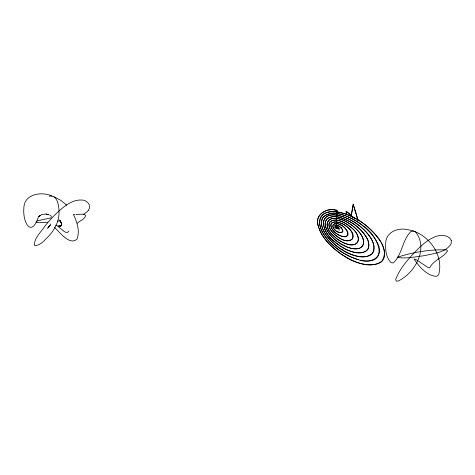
<?xml version="1.0" encoding="UTF-8"?>
<svg xmlns="http://www.w3.org/2000/svg" width="475" height="475" viewBox="0 0 475 475"><rect width="100%" height="100%" fill="white"/><g stroke="black" fill="none" stroke-linecap="round" stroke-linejoin="round"><path stroke-width="0.71" d="M61.584 224.901L61.364 223.22L61.578 224.04M353.94 226.925A76.018 57.493 -55.3 0 0 348.947 223.297C332.411 211.547 317.039 222.353 335.368 237.542A68.115 50.053 -54.7 0 0 339.756 240.677C355.906 251.584 366.468 239.418 350.467 226.884A61.281 46.497 -55.3 0 0 346.412 223.974C341.673 221.314 333.218 217.117 329.205 222.834C328.284 225.257 329.424 227.875 330.707 229.936C335.249 236.051 344.411 243.657 352.076 239.311C356.434 230.553 339.56 218.565 331.936 223.066L330.891 224.794C331.093 231.367 339.126 236.609 345.224 236.829L346.934 235.838L347.724 234.139C347.326 228.202 340.516 222.739 334.632 223.921L333.444 224.978L333.064 226.51C333.569 230.316 337.921 233.433 341.668 232.293L342.54 231.171L342.356 229.461L341.121 227.584L339.215 226.106L337.256 225.441L335.855 225.702L335.326 226.605L335.576 227.608L336.199 228.178L336.733 228.042C335.386 222.514 337.303 216.748 337.054 211.019C327.821 205.918 313.589 215.472 318.339 226.326C321.278 236.241 328.563 244.15 336.425 250.545A142.286 105.391 -54.9 0 0 343.817 255.776C356.945 266.594 395.402 272.65 381.734 243.651M336.698 216.535L336.894 215.223L342.332 216.469L348.145 218.755L354.006 221.95M351.239 215.959L353.168 203.971L358.209 220.988M351.31 215.507L351.743 213.014M351.827 212.568L353.216 204.808L354.671 209.154M336.733 228.042L336.959 226.789L338.752 227.875L338.687 226.997M339.536 229.069L338.568 228.653L339.168 230.333M38.629 216.309C31.231 238.943 22.604 221.795 23.839 208.495C23.744 193.984 41.307 191.205 51.953 195.985M68.922 231.016C66.227 236.265 59.399 225.928 55.67 225.12M50.403 224.794L50.813 223.879M336.199 228.178L336.959 226.789M88.439 210.158C92.257 205.372 86.432 199.536 81.302 200.028C73.441 199.666 66.648 204.529 60.877 209.315C54.958 214.463 49.525 220.186 44.709 226.385C41.283 231.842 33.363 238.86 34.645 245.504C40.613 245.908 45.184 239.418 49.257 235.553C53.402 230.803 56.858 225.251 58.3 219.052C60.028 212.8 59.357 193.634 49.174 196.246M47.536 228.588L50.166 225.144M48.913 226.878L50.089 225.364L47.904 227.763M38.855 216.612L40.019 215.276L39.069 216.339L41.657 214.581L45.321 214.023M61.251 225.542L60.657 226.017L61.103 225.696M61.317 225.494L60.188 226.153L59.725 226.219L60.782 225.969L58.063 225.975M77.265 223.214C79.942 220.691 84.526 219.486 85.666 215.745L84.9 214.742L83.072 214.201L76.071 214.391M83.351 214.463L86.943 211.915A20.211 11.922 -4.3 0 0 88.415 210.152M336.288 227.578L339.055 228.321L337.452 228.861L338.028 227.846L339.114 228.065M335.576 227.608L337.161 226.818L335.855 225.702M338.568 228.653L338.883 228.517L338.224 228.457M51.389 217.805L39.009 220.43L36.878 221.166L36.029 221.938L36.991 222.502L39.336 222.722L47.844 222.252M60.628 220.732L57.273 221.208M73.928 214.558L75.002 214.474M59.114 226.189L59.963 226.219L58.425 226.07M336.87 215.205C315.133 211.927 324.11 235.291 335.095 242.167A97.571 72.028 -54.7 0 0 341.377 246.715C348.775 250.954 360.555 256.797 367.781 249.476C371.759 240.819 363.381 232.311 357.432 226.943A90.743 68.477 -55.3 0 0 351.476 222.621C344.44 218.666 334.275 213.477 326.818 219.076C321.949 226.07 329.24 234.317 334.246 239.002M335.326 226.605L337.161 226.818M45.867 214.053L48.545 214.593L47.061 214.213M45.98 214.053L46.995 214.219M336.609 228.659C338.907 229.526 337.476 226.338 336.021 226.723L337.244 210.247C328.219 207.652 315.174 213.192 317.888 224.277C320.696 237.405 331.36 247.053 341.834 254.57C353.216 261.452 368.968 269.782 381.556 261.535C390.682 248.419 375.612 233.801 366.189 225.649A135.423 101.828 -55.1 0 0 359.07 220.59C348.787 214.635 335.427 208.086 323.76 213.815C313.684 223.197 324.484 237.084 332.102 244.334C339.542 251.37 348.555 256.862 358.423 259.724C371.628 264.884 385.86 255.758 376.532 241.371M360.192 260.14C390.86 266.511 378.415 235.273 362.894 225.768A120.62 90.784 -55.1 0 0 356.541 221.273C347.112 215.917 332.648 208.519 323.101 217.17C317.508 228.065 328.658 239.056 336.336 245.617A112.688 83.303 -54.9 0 0 342.19 249.737C350.817 254.653 363.672 261.137 372.358 253.353C377.916 243.028 367.407 232.703 360.103 226.314M358.548 259.736L349.956 256.553L342.997 252.765A127.484 94.347 -54.9 0 1 336.377 248.087C326.254 241.395 308.138 216.321 329.525 211.785C350.437 211.114 369.966 225.162 380.956 242.22M48.04 214.468L48.973 214.771M54.061 196.792L60.931 200.438L66.779 205.248M338.325 225.762L336.312 225.132L334.845 225.376A0.707 0.511 -35.8 0 0 334.614 225.607L334.952 227.394M49.816 215.116L51.549 216.535M340.902 225.085C336.276 221.178 328.736 224.586 334.928 229.87M338.639 234.947C341.228 236.253 345.004 237.933 347.546 235.707A1.805 1.342 -62.7 0 0 347.967 234.977C348.692 232.02 346.287 229.395 344.316 227.507M340.557 243.705C346.798 247.237 356.778 252.183 362.799 245.919C366.053 238.575 358.993 231.444 353.946 226.913M342.184 249.743C351.025 257.408 380.35 263.15 372.934 242.363C368.944 233.166 361.059 226.118 352.557 221.118C344.506 216.564 327.097 209.047 323.315 222.282C323.683 233.492 333.527 241.739 342.356 247.303C350.461 253.531 373.754 257.818 367.929 240.231C362.728 229.407 352.379 221.54 341.098 217.865C335.291 215.401 325.44 216.042 325.048 224.063C325.85 230.434 330.529 235.784 335.231 239.857A82.846 61.043 -54.7 0 0 340.569 243.699M342.226 249.773C330.214 244.061 306.767 215.044 333.919 213.293C349.624 214.635 363.719 224.331 373.386 236.396A53.182 39.455 -59.7 0 1 376.562 241.348M334.602 239.376C341.507 244.904 350.586 250.467 359.729 248.3C368.392 242.891 360.442 232.388 354.932 227.757C349.321 222.828 342.374 219.076 334.881 218.233C324.039 217.894 326.248 230.042 332.452 234.662C336.882 239.887 343.336 243.135 349.885 244.803C362.787 246.198 358.649 232.186 351.369 227.757C345.937 223.179 336.555 216.814 329.893 222.086C327.192 226.824 331.526 231.58 334.863 234.686A53.152 38.891 -54.4 0 0 338.948 237.654C350.354 245.979 359.605 236.669 347.569 227.347A46.372 35.358 -55.6 0 0 343.882 224.651C340.367 222.745 335.546 220.299 331.74 222.751A2.179 1.621 -48.6 0 0 331.105 223.547C329.763 227.014 332.803 230.339 335.172 232.524A38.321 27.823 -54.4 0 0 338.657 234.917M353.911 217.799C351.898 217.188 344.761 207.367 346.459 214.504M354.113 217.96L354.522 218.298M353.78 217.74L346.049 211.09L346.483 214.652M59.179 219.984L60.022 220.887M341.145 227.768L342.695 229.942L342.873 231.681A1.063 0.79 -68 0 1 342.635 232.109L340.575 232.744L337.624 231.8A23.507 16.785 -53.6 0 1 334.893 229.912M59.517 220.335L60.681 221.795L60.2 221.142M54.554 227.412C59.583 232.055 69.772 245.967 77.027 239.079C80.079 231.046 77.063 221.908 73.423 214.504M60.468 221.493L61.53 223.707M60.557 221.641L60.895 222.175M60.788 221.997L61.328 223.113M61.079 222.543L61.435 223.458M355.157 210.817L355.84 212.883M358.12 220.602L356.06 213.59A34.497 30.786 -83 0 0 355.822 212.889M61.471 223.535L61.572 224.616M354.006 221.95A105.818 79.735 -55.1 0 1 359.587 225.898M340.919 225.055A31.415 24.183 -56 0 1 344.286 227.543M338.366 225.696A16.471 12.967 -57.9 0 1 341.074 227.852M336.716 228.451A8.799 5.896 -49.2 0 1 334.839 227.525M355.128 210.829A39.478 37.828 -61 0 1 354.635 209.166M451.25 240.522L451.191 243.467C446.191 252.753 433.835 253.288 424.703 255.639C415.637 256.654 406.19 259.017 397.136 257.337C412.828 252.189 430.041 249.298 446.613 249.874L447.622 250.83C443.27 257.848 433.467 260.051 429.673 267.829L428.284 267.722L416.326 259.742L414.046 258.928C418.742 266.332 427.369 276.325 436.804 276.325L438.692 274.556C444.244 254.529 427.571 232.554 407.425 229.657C398.092 227.382 386.139 231.937 385.718 242.79C385.332 249.612 385.92 257.604 391.091 262.633L393.217 262.978C402.307 254.784 402.076 240.261 410.798 231.622L413.208 230.898L415.548 231.853C428.818 248.449 415.073 273.042 398.092 281.087L396.162 281.063L395.693 279.365C400.734 266.392 410.881 256.072 420.607 246.412C428.022 239.816 440.01 230.892 449.777 237.993L451.25 240.522"/></g></svg>
